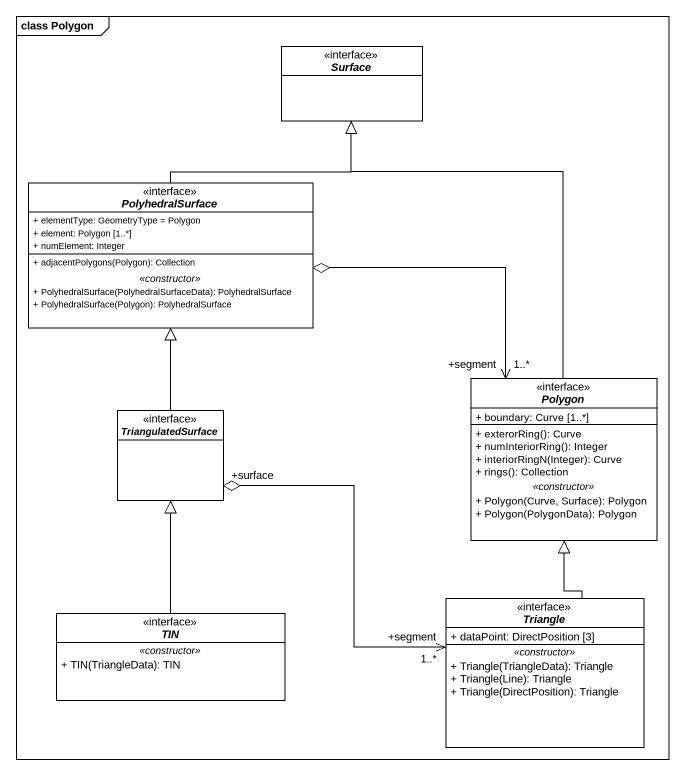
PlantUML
@startuml
mainframe class Polygon
hide circle
hide empty members
skinparam classAttributeIconSize 0
interface Surface
interface PolyhedralSurface {
  + elementType: GeometryType = Polygon
  + element: Polygon [1..*]
  + numElement: Integer
  --
  + adjacentPolygons(Polygon): Collection
  .. <<constructor>> ..
  + PolyhedralSurface(PolyhedralSurfaceData): PolyhedralSurface
  + PolyhedralSurface(Polygon): PolyhedralSurface
}
interface Polygon {
  + boundary: Curve [1..*]
  --
  + exterorRing(): Curve
  + numInteriorRing(): Integer
  + interiorRingN(Integer): Curve
  + rings(): Collection
  .. <<constructor>> ..
  + Polygon(Curve, Surface): Polygon
  + Polygon(PolygonData): Polygon
}
interface TriangulatedSurface
interface TIN {
  .. <<constructor>> ..
  + TIN(TriangleData): TIN
}
interface Triangle {
  + dataPoint: DirectPosition [3]
  .. <<constructor>> ..
  + Triangle(TriangleData): Triangle
  + Triangle(Line): Triangle
  + Triangle(DirectPosition): Triangle
}
PolyhedralSurface -up-|> Surface
Polygon -up-|> Surface
Polygon "+segment\n1..*" <-left-o PolyhedralSurface
TriangulatedSurface -up-|> PolyhedralSurface
TIN -up-|> TriangulatedSurface
Triangle -up-|> Polygon
Triangle "+segment\n1..*" <-left-o "+surface" TriangulatedSurface
@enduml
